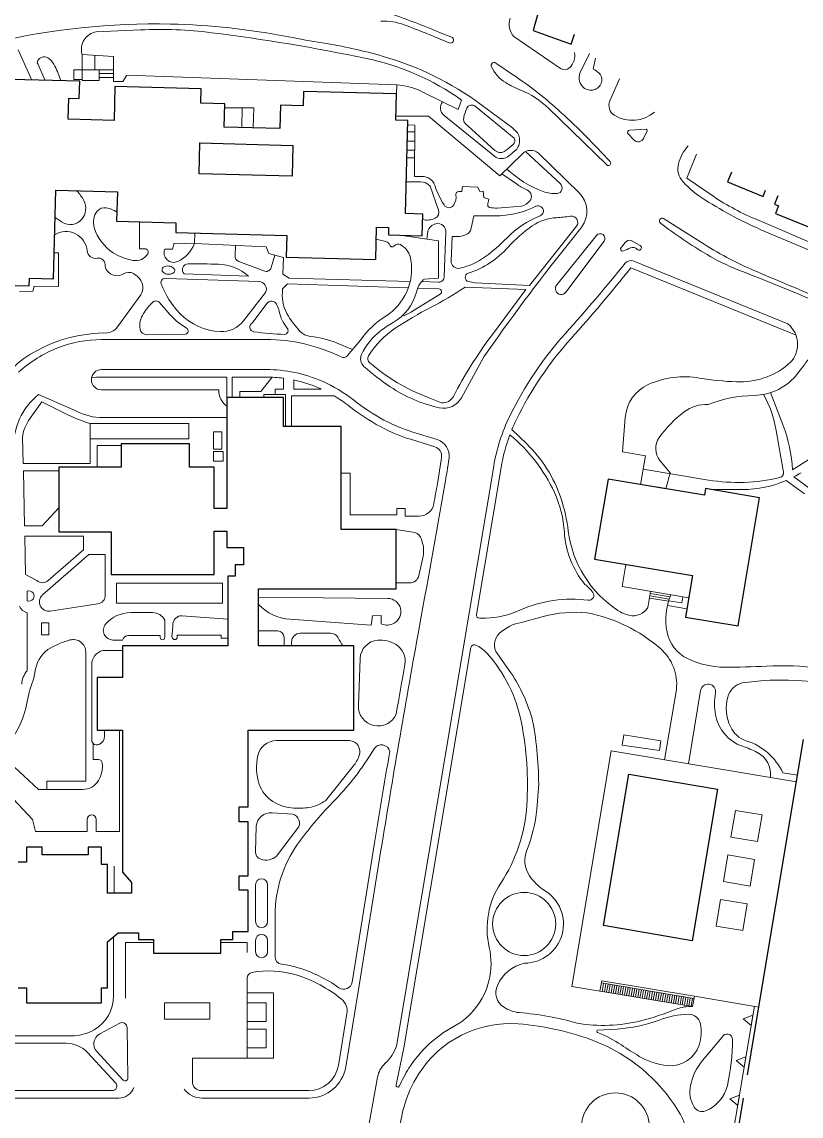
# Model space of a CAD drawing. Header units: feet. Extents: x 2817291 to 2825191, y 230718 to 237492.
# Drawn here: x 2821231 to 2822273, y 234644 to 236108 of the extents above; entities that cross this region are included whole.
import ezdxf

# ---------------------------------------------------------------- set-up
doc = ezdxf.new("R2010")
doc.units = ezdxf.units.FT
doc.layers.add('63', color=7, linetype='Continuous', lineweight=13)

msp = doc.modelspace()

# ---------------------------------------------------------------- linework, layer by layer
at = {"layer": '63', "lineweight": 25}
for p, q in [((2821924.707, 236131.463), (2821914.885, 236096.41)), ((2821914.885, 236096.41), (2821965.822, 236077.873)), ((2821965.822, 236077.873), (2821970.083, 236091.432)), ((2821308.275, 236028.444), (2821148.53, 236032.576)), ((2821307.677, 236005.337), (2821308.275, 236028.444)), ((2821355.339, 236021.195), (2821354.17, 235975.984)), ((2821470.877, 236018.207), (2821355.339, 236021.195)), ((2821470.383, 235999.118), (2821470.877, 236018.207)), ((2821607.514, 236014.673), (2821607.02, 235995.584)), ((2821732.094, 236011.451), (2821607.514, 236014.673)), ((2821731.185, 235976.288), (2821732.094, 236011.451)), ((2821292.884, 235977.569), (2821293.612, 236005.701)), ((2821293.612, 236005.701), (2821307.677, 236005.337)), ((2821502.533, 235998.287), (2821470.383, 235999.118)), ((2821501.728, 235967.141), (2821502.533, 235998.287)), ((2821576.88, 235996.364), (2821576.074, 235965.219)), ((2821607.02, 235995.584), (2821576.88, 235996.364)), ((2821354.17, 235975.984), (2821292.884, 235977.569)), ((2821576.074, 235965.219), (2821501.728, 235967.141)), ((2821747.26, 235975.872), (2821731.185, 235976.288)), ((2821744.038, 235851.291), (2821747.26, 235975.872)), ((2821467.941, 235904.678), (2821469.006, 235945.87)), ((2821469.006, 235945.87), (2821593.587, 235942.648)), ((2821593.587, 235942.648), (2821592.521, 235901.456)), ((2822180.185, 235906.711), (2822174.905, 235893.669)), ((2821592.521, 235901.456), (2821467.941, 235904.678)), ((2822174.905, 235893.669), (2822222.415, 235874.434)), ((2821273.284, 235763.936), (2821276.35, 235882.489)), ((2821276.35, 235882.489), (2821358.734, 235880.358)), ((2821358.734, 235880.358), (2821357.721, 235841.175)), ((2822222.415, 235874.434), (2822225.809, 235882.818)), ((2822242.2, 235875.098), (2822237.675, 235863.92)), ((2822237.675, 235863.92), (2822243.264, 235861.657)), ((2821767.145, 235850.694), (2821744.038, 235851.291)), ((2821766.392, 235821.558), (2821767.145, 235850.694)), ((2822243.264, 235861.657), (2822239.115, 235851.409)), ((2822239.115, 235851.409), (2822308.983, 235823.124)), ((2821357.721, 235841.175), (2821437.09, 235839.123)), ((2821437.09, 235839.123), (2821436.753, 235826.062)), ((2821436.753, 235826.062), (2821585.445, 235822.216)), ((2821585.445, 235822.216), (2821584.692, 235793.081)), ((2821704.249, 235789.989), (2821705.366, 235833.19)), ((2821705.366, 235833.19), (2821721.441, 235832.774)), ((2821721.441, 235832.774), (2821721.181, 235822.727)), ((2821721.181, 235822.727), (2821766.392, 235821.558)), ((2821584.692, 235793.081), (2821704.249, 235789.989)), ((2821240.874, 235754.721), (2821241.134, 235764.768)), ((2821241.134, 235764.768), (2821273.284, 235763.936)), ((2821221.786, 235755.215), (2821240.874, 235754.721)), ((2821505.311, 235605.444), (2821505.311, 235456.701)), ((2821580.688, 235605.444), (2821505.311, 235605.444)), ((2821580.688, 235566.248), (2821580.688, 235605.444)), ((2821658.074, 235566.248), (2821580.688, 235566.248)), ((2821658.074, 235428.561), (2821658.074, 235566.248)), ((2821363.604, 235543.133), (2821363.604, 235511.977)), ((2821455.061, 235543.133), (2821363.604, 235543.133)), ((2821455.061, 235511.977), (2821455.061, 235543.133)), ((2821280.188, 235511.977), (2821280.188, 235425.546)), ((2821363.604, 235511.977), (2821280.188, 235511.977)), ((2821488.226, 235511.977), (2821455.061, 235511.977)), ((2821488.226, 235456.701), (2821488.226, 235511.977)), ((2822015.092, 235495.964), (2821997.159, 235388.914)), ((2822143.949, 235474.379), (2822015.092, 235495.964)), ((2822145.443, 235483.3), (2822143.949, 235474.379)), ((2822217.801, 235471.178), (2822145.443, 235483.3)), ((2822189.075, 235299.7), (2822217.801, 235471.178)), ((2821505.311, 235456.701), (2821488.226, 235456.701)), ((2821280.188, 235425.546), (2821350.539, 235425.546)), ((2821350.539, 235425.546), (2821350.539, 235368.26)), ((2821488.226, 235426.551), (2821505.311, 235426.551)), ((2821488.226, 235368.26), (2821488.226, 235426.551)), ((2821505.311, 235426.551), (2821505.311, 235404.44)), ((2821731.44, 235428.561), (2821658.074, 235428.561)), ((2821731.44, 235349.164), (2821731.44, 235428.561)), ((2821505.311, 235404.44), (2821527.422, 235404.44)), ((2821527.422, 235404.44), (2821527.422, 235381.325)), ((2821516.367, 235381.325), (2821516.367, 235366.25)), ((2821527.422, 235381.325), (2821516.367, 235381.325)), ((2821997.159, 235388.914), (2822127.998, 235366.997)), ((2821350.539, 235368.26), (2821488.226, 235368.26)), ((2821506.316, 235366.25), (2821506.316, 235272.783)), ((2821516.367, 235366.25), (2821506.316, 235366.25)), ((2822127.998, 235366.997), (2822118.7, 235311.489)), ((2821547.522, 235349.164), (2821731.44, 235349.164)), ((2821547.522, 235272.783), (2821547.522, 235349.164)), ((2822118.7, 235311.489), (2822189.075, 235299.7)), ((2821365.614, 235272.783), (2821365.614, 235230.572)), ((2821506.316, 235272.783), (2821365.614, 235272.783)), ((2821675.159, 235272.783), (2821547.522, 235272.783)), ((2821675.159, 235160.221), (2821675.159, 235272.783)), ((2821331.444, 235230.572), (2821331.444, 235160.221)), ((2821365.614, 235230.572), (2821331.444, 235230.572)), ((2821331.444, 235160.221), (2821365.614, 235160.221)), ((2821365.614, 235160.221), (2821365.614, 234970.273)), ((2821533.452, 235160.221), (2821675.159, 235160.221)), ((2821533.452, 235057.709), (2821533.452, 235160.221)), ((2822201.524, 234698.79), (2822276.683, 235147.456)), ((2822008.815, 234898.851), (2822042.688, 235101.057)), ((2822042.688, 235101.057), (2822161.564, 235080.99)), ((2822161.564, 235080.99), (2822127.409, 234878.451)), ((2821521.392, 235057.709), (2821533.452, 235057.709)), ((2821521.392, 235037.609), (2821521.392, 235057.709)), ((2821533.452, 235037.609), (2821521.392, 235037.609)), ((2821533.452, 234965.248), (2821533.452, 235037.609)), ((2821236.972, 235003.439), (2821236.972, 234983.338)), ((2821258.077, 235003.439), (2821236.972, 235003.439)), ((2821258.077, 234993.388), (2821258.077, 235003.439)), ((2821319.383, 235003.439), (2821319.383, 234993.388)), ((2821337.474, 235003.439), (2821319.383, 235003.439)), ((2821337.474, 234980.323), (2821337.474, 235003.439)), ((2821319.383, 234993.388), (2821258.077, 234993.388)), ((2821236.972, 234983.338), (2821225.917, 234983.338)), ((2821345.514, 234980.323), (2821337.474, 234980.323)), ((2821345.514, 234942.133), (2821345.514, 234980.323)), ((2821365.614, 234970.273), (2821377.674, 234956.203)), ((2821377.674, 234956.203), (2821377.674, 234942.133)), ((2821521.392, 234965.248), (2821533.452, 234965.248)), ((2821521.392, 234946.153), (2821521.392, 234965.248)), ((2821377.674, 234942.133), (2821345.514, 234942.133)), ((2821533.452, 234946.153), (2821521.392, 234946.153)), ((2821533.452, 234890.877), (2821533.452, 234946.153)), ((2822127.409, 234878.451), (2822008.815, 234898.851)), ((2821345.514, 234876.806), (2821359.584, 234888.867)), ((2821359.584, 234888.867), (2821386.719, 234888.867)), ((2821386.719, 234888.867), (2821386.719, 234879.821)), ((2821513.352, 234890.877), (2821533.452, 234890.877)), ((2821513.352, 234879.821), (2821513.352, 234890.877)), ((2821345.514, 234815.5), (2821345.514, 234876.806)), ((2821386.719, 234879.821), (2821406.82, 234879.821)), ((2821406.82, 234879.821), (2821406.82, 234861.731)), ((2821497.271, 234879.821), (2821513.352, 234879.821)), ((2821497.271, 234861.731), (2821497.271, 234879.821)), ((2821406.82, 234861.731), (2821497.271, 234861.731)), ((2821225.917, 234815.5), (2821236.972, 234815.5)), ((2821236.972, 234815.5), (2821236.972, 234795.4)), ((2821337.474, 234815.5), (2821345.514, 234815.5)), ((2821337.474, 234795.4), (2821337.474, 234815.5)), ((2821236.972, 234795.4), (2821337.474, 234795.4)), ((2822180.046, 234570.575), (2822196.301, 234667.611))]:
    msp.add_line(p, q, dxfattribs=at)
at = {"layer": '63'}
for p, q in [((2821330.488, 236094.605), (2821389.654, 236097.222)), ((2821806.816, 236086.847), (2821789.731, 236093.882)), ((2821889.131, 236088.412), (2821951.367, 236045.616)), ((2821244.047, 236030.105), (2821226.101, 236070.315)), ((2821311.442, 236064.366), (2821311.442, 236043.631)), ((2821353.588, 236061.749), (2821311.442, 236064.366)), ((2821328.428, 236043.631), (2821328.428, 236063.311)), ((2821353.588, 236028.021), (2821353.588, 236061.749)), ((2821990.307, 236065.71), (2821977.982, 236040.233)), ((2821994.989, 236044.574), (2821998.42, 236059.288)), ((2821262.099, 236029.639), (2821252.047, 236051.671)), ((2821300.288, 236043.631), (2821300.288, 236030.566)), ((2821311.442, 236043.631), (2821300.288, 236043.631)), ((2821311.442, 236029.561), (2821311.442, 236043.631)), ((2821311.442, 236043.631), (2821328.428, 236043.631)), ((2821328.428, 236043.631), (2821353.588, 236043.631)), ((2821334.459, 236043.631), (2821334.459, 236029.561)), ((2821334.459, 236038.606), (2821353.588, 236038.606)), ((2821866.112, 236051.671), (2821887.218, 236037.601)), ((2821300.288, 236030.566), (2821311.442, 236030.566)), ((2821334.459, 236029.561), (2821311.442, 236029.561)), ((2821334.459, 236033.581), (2821353.588, 236033.581)), ((2821366.15, 236028.021), (2821353.588, 236028.021)), ((2821371.418, 236036.453), (2821366.15, 236028.021)), ((2821732.491, 236023.659), (2821371.418, 236036.453)), ((2822030.546, 236031.614), (2822017.57, 236002.17)), ((2821731.327, 235981.799), (2821732.094, 236011.451)), ((2821732.094, 236011.451), (2821732.527, 236023.658)), ((2821763.695, 236015.518), (2821793.753, 236000.853)), ((2821814.351, 235990.803), (2821793.753, 236000.853)), ((2821819.214, 236003.306), (2821814.351, 235990.803)), ((2821889.321, 235952.423), (2821837.45, 235994.874)), ((2821887.218, 235966.245), (2821845.007, 235997.4)), ((2821502.392, 235992.816), (2821541.216, 235992.816)), ((2821525.817, 235992.816), (2821525.137, 235966.536)), ((2821541.216, 235992.816), (2821540.526, 235966.138)), ((2821775.042, 235981.799), (2821731.327, 235981.799)), ((2821870.275, 235901.83), (2821775.042, 235981.799)), ((2821795.709, 235982.662), (2821862.98, 235927.999)), ((2822012.845, 235916.999), (2821935.459, 235992.375)), ((2821756.806, 235969.868), (2821747.113, 235970.193)), ((2821755.996, 235900.958), (2821756.806, 235969.868)), ((2821827.319, 235968.996), (2821863.791, 235935.849)), ((2821891.357, 235962.195), (2821887.218, 235966.245)), ((2821746.864, 235960.564), (2821756.697, 235960.564)), ((2822042.067, 235958.075), (2822049.757, 235949.91)), ((2822065.9, 235964.173), (2822044.063, 235963.047)), ((2822062.453, 235951.887), (2822067.316, 235962.05)), ((2821746.232, 235936.14), (2821756.409, 235936.14)), ((2821756.55, 235948.061), (2821746.54, 235948.061)), ((2821756.29, 235925.963), (2821745.969, 235925.963)), ((2821900.668, 235931.488), (2821870.275, 235901.83)), ((2821904.736, 235934.363), (2821951.323, 235891.072)), ((2821976.466, 235878.936), (2821922.004, 235932.215)), ((2822133.447, 235931.069), (2822120.382, 235898.908)), ((2821745.142, 235894.009), (2821764.1, 235894.009)), ((2821766.532, 235900.958), (2821755.996, 235900.958)), ((2821873.181, 235904.666), (2821893.779, 235890.2)), ((2822120.382, 235898.908), (2822152.542, 235876.798)), ((2821777.068, 235887.874), (2821788.415, 235855.89)), ((2821819.619, 235880.895), (2821815.566, 235880.895)), ((2821820.429, 235887.583), (2821819.619, 235880.895)), ((2821841.097, 235886.711), (2821820.429, 235887.583)), ((2821843.528, 235880.895), (2821841.097, 235886.711)), ((2821847.986, 235881.186), (2821843.528, 235880.895)), ((2821848.797, 235872.754), (2821847.986, 235881.186)), ((2821855.686, 235870.719), (2821848.797, 235872.754)), ((2821854.47, 235864.322), (2821855.686, 235870.719)), ((2821832.181, 235831.756), (2821835.423, 235848.33)), ((2821835.423, 235848.33), (2821863.791, 235848.33)), ((2821899.452, 235861.123), (2821866.627, 235858.797)), ((2821275.407, 235846.024), (2821284.696, 235839.898)), ((2821388.481, 235840.38), (2821388.481, 235804.134)), ((2821909.829, 235755.043), (2821972.737, 235834.35)), ((2822089.226, 235844.638), (2822143.497, 235810.467)), ((2822210.833, 235844.638), (2822443.997, 235745.141)), ((2821461.759, 235811.205), (2821462.126, 235825.406)), ((2821736.503, 235822.331), (2821788.233, 235814.702)), ((2821773.991, 235827.222), (2821772.487, 235817.024)), ((2821795.791, 235767.633), (2821798.282, 235826.294)), ((2821805.03, 235787.851), (2821806.651, 235820.708)), ((2821806.651, 235820.708), (2821813.54, 235820.708)), ((2821999.699, 235822.085), (2821946.494, 235755.85)), ((2822583.694, 235674.79), (2822224.903, 235827.552)), ((2821434.636, 235811.985), (2821432.61, 235803.843)), ((2821461.759, 235811.205), (2821434.636, 235811.985)), ((2821557.766, 235806.664), (2821461.759, 235811.205)), ((2821516.16, 235795.155), (2821516.508, 235808.616)), ((2821561.424, 235797.917), (2821557.766, 235806.664)), ((2821717.85, 235814.022), (2821704.954, 235817.269)), ((2821788.233, 235814.702), (2821788.198, 235764.804)), ((2821958.574, 235746.146), (2822009.83, 235814.487)), ((2822031.94, 235804.437), (2822037.97, 235812.477)), ((2822046.01, 235815.492), (2822058.071, 235808.457)), ((2821279.833, 235798.9), (2821274.192, 235799.046)), ((2821279.833, 235753.832), (2821279.833, 235798.9)), ((2821388.481, 235804.134), (2821395.733, 235804.134)), ((2821432.61, 235803.843), (2821422.074, 235803.843)), ((2821569.196, 235795.624), (2821561.424, 235797.917)), ((2821569.196, 235795.624), (2821564.447, 235779.089)), ((2821580.934, 235792.681), (2821569.196, 235795.624)), ((2821580.198, 235770.248), (2821580.934, 235792.681)), ((2821554.546, 235774.602), (2821520.972, 235787.237)), ((2822045.658, 235778.562), (2822266.552, 235688.539)), ((2822255.65, 235703.835), (2822049.451, 235787.869)), ((2821424.541, 235764.349), (2821548.139, 235760.376)), ((2821447.986, 235770.689), (2821534.076, 235767.775)), ((2821580.198, 235770.248), (2821588.607, 235764.943)), ((2821588.607, 235764.943), (2821750.437, 235760.682)), ((2821765.588, 235760.283), (2821788.377, 235759.682)), ((2821788.198, 235764.804), (2821769.696, 235763.764)), ((2821828.195, 235760.282), (2821837.121, 235758.819)), ((2821227.556, 235746.563), (2821245.387, 235747.726)), ((2821245.387, 235747.726), (2821247.413, 235754.414)), ((2821247.413, 235754.414), (2821279.833, 235753.832)), ((2821556.934, 235745.694), (2821527.293, 235707.78)), ((2821579.404, 235746.084), (2821579.555, 235750.686)), ((2821586.314, 235757.172), (2821579.555, 235750.686)), ((2821747.846, 235751.901), (2821586.314, 235757.172)), ((2821788.716, 235750.568), (2821760.437, 235751.49)), ((2821823.918, 235752.836), (2821904.886, 235749.743)), ((2821837.121, 235758.819), (2821909.829, 235755.043)), ((2821904.886, 235749.743), (2821859.115, 235687.995)), ((2821390.059, 235742.783), (2821358.856, 235699.75)), ((2821415.207, 235732.271), (2821426.311, 235719.247)), ((2821539.032, 235704.837), (2821558.625, 235731.159)), ((2821753.452, 235720.598), (2821790.583, 235743.569)), ((2821450.015, 235689.899), (2821397.971, 235689.268)), ((2821337.474, 235682.83), (2821557.572, 235682.83)), ((2821673.231, 235669.293), (2821652.776, 235678.038)), ((2821666.577, 235661.384), (2821683.993, 235682.085)), ((2821819.018, 235604.948), (2821849.027, 235659.715)), ((2821557.616, 235642.629), (2821337.474, 235642.629)), ((2821505.311, 235632.579), (2821337.474, 235632.579)), ((2821505.311, 235605.444), (2821505.311, 235632.579)), ((2821512.346, 235632.579), (2821512.346, 235605.444)), ((2821557.627, 235632.579), (2821512.346, 235632.579)), ((2821550.537, 235613.484), (2821565.649, 235632.415)), ((2821580.688, 235616.499), (2821580.688, 235631.117)), ((2821594.758, 235616.558), (2821594.758, 235628.709)), ((2821337.474, 235615.494), (2821494.256, 235615.494)), ((2821569.632, 235616.499), (2821580.688, 235616.499)), ((2821569.632, 235609.464), (2821569.632, 235616.499)), ((2821631.426, 235616.558), (2821594.758, 235616.558)), ((2821257.584, 235599.645), (2821239.987, 235574.288)), ((2821303.303, 235587.353), (2821253.218, 235609.279)), ((2821257.584, 235599.645), (2821294.258, 235581.323)), ((2821522.397, 235613.484), (2821550.537, 235613.484)), ((2821522.397, 235605.444), (2821522.397, 235613.484)), ((2821554.557, 235609.464), (2821583.703, 235609.464)), ((2821554.557, 235605.444), (2821554.557, 235609.464)), ((2821583.703, 235609.464), (2821583.703, 235566.248)), ((2821591.743, 235607.454), (2821648.771, 235607.454)), ((2821591.743, 235566.248), (2821591.743, 235607.454)), ((2821792.434, 235598.104), (2821774.241, 235605.161)), ((2822232.472, 235611.746), (2822249.273, 235567.808)), ((2821505.311, 235593.489), (2821505.311, 235578.308)), ((2821322.398, 235570.268), (2821454.056, 235570.268)), ((2821322.398, 235517.002), (2821322.398, 235570.268)), ((2821505.311, 235578.308), (2821339.484, 235578.308)), ((2821454.056, 235570.268), (2821454.056, 235550.168)), ((2822034.453, 235532.463), (2822038.126, 235578.723)), ((2821487.221, 235559.213), (2821498.276, 235559.213)), ((2821487.221, 235536.097), (2821487.221, 235559.213)), ((2821498.276, 235559.213), (2821498.276, 235536.097)), ((2821786.491, 235548.918), (2821753.788, 235558.981)), ((2821886.483, 235562.355), (2821906.313, 235543.133)), ((2822249.389, 235507.667), (2822240.015, 235561.207)), ((2821231.947, 235552.178), (2821232.716, 235517.002)), ((2821454.056, 235550.168), (2821322.398, 235550.168)), ((2821331.444, 235511.977), (2821331.444, 235541.122)), ((2821331.444, 235541.122), (2821363.604, 235541.122)), ((2821783.535, 235539.312), (2821750.833, 235549.375)), ((2822261.782, 235508.648), (2822325.591, 235548.91)), ((2821498.276, 235536.097), (2821487.221, 235536.097)), ((2821487.221, 235533.082), (2821500.286, 235533.082)), ((2821487.221, 235520.017), (2821487.221, 235533.082)), ((2821500.286, 235533.082), (2821500.286, 235520.017)), ((2822065.181, 235527.315), (2822034.453, 235532.463)), ((2822058.705, 235488.658), (2822065.181, 235527.315)), ((2821232.716, 235517.002), (2821322.398, 235517.002)), ((2821500.286, 235520.017), (2821487.221, 235520.017)), ((2821862.109, 235513.439), (2821732.097, 234737.326)), ((2821872.021, 235511.779), (2821839.028, 235314.824)), ((2822084.507, 235521.021), (2822098.041, 235504.488)), ((2821232.935, 235506.952), (2821280.188, 235506.952)), ((2821232.935, 235506.952), (2821234.54, 235433.554)), ((2821658.074, 235504.068), (2821670.006, 235504.068)), ((2821670.006, 235504.068), (2821670.006, 235448.241)), ((2822062.192, 235509.474), (2822149.418, 235494.862)), ((2822098.041, 235504.488), (2822092.406, 235483.013)), ((2822263.659, 235499.067), (2822283.68, 235484.553)), ((2822092.406, 235483.013), (2822058.705, 235488.658)), ((2822152.381, 235482.137), (2822195.174, 235482.102)), ((2822253.356, 235494.123), (2822277.782, 235476.416)), ((2821258.077, 235433.554), (2821280.188, 235457.706)), ((2821732.445, 235456.701), (2821743.5, 235456.701)), ((2821732.445, 235448.241), (2821732.445, 235456.701)), ((2821743.5, 235456.701), (2821743.5, 235446.651)), ((2821670.006, 235448.241), (2821732.445, 235448.241)), ((2821743.5, 235446.651), (2821762.474, 235446.651)), ((2821234.54, 235433.554), (2821258.077, 235433.554)), ((2821756.566, 235424.541), (2821731.44, 235428.561)), ((2821234.846, 235419.535), (2821313.353, 235419.535)), ((2821234.846, 235419.535), (2821235.965, 235368.338)), ((2821313.353, 235419.535), (2821313.353, 235401.425)), ((2821767.063, 235410.051), (2821765.611, 235415.495)), ((2821320.388, 235395.395), (2821258.594, 235341.058)), ((2821313.353, 235401.425), (2821266.117, 235360.22)), ((2821342.499, 235395.395), (2821320.388, 235395.395)), ((2821342.499, 235340.738), (2821342.499, 235395.395)), ((2821761.98, 235366.95), (2821767.41, 235390.704)), ((2822038.79, 235381.94), (2822033.809, 235352.204)), ((2821251.042, 235360.22), (2821235.965, 235368.338)), ((2821357.562, 235356.651), (2821499.281, 235356.651)), ((2821357.562, 235330.069), (2821357.562, 235356.651)), ((2821499.281, 235330.069), (2821499.281, 235356.651)), ((2821731.44, 235357.204), (2821749.756, 235357.204)), ((2822033.809, 235352.204), (2822123.017, 235337.26)), ((2821237.977, 235333.084), (2821237.977, 235346.149)), ((2821547.522, 235337.902), (2821720.366, 235336.437)), ((2822068.486, 235324.377), (2822072.069, 235345.795)), ((2822096.011, 235332.613), (2822070.574, 235336.874)), ((2822096.951, 235335.513), (2822071.072, 235339.848)), ((2822098.002, 235338.394), (2822071.57, 235342.821)), ((2822113.727, 235330.468), (2822115.087, 235338.589)), ((2821268.618, 235319.489), (2821332.445, 235329.063)), ((2821499.281, 235330.069), (2821357.562, 235330.069)), ((2822094.472, 235326.835), (2822120.539, 235322.468)), ((2822096.253, 235333.396), (2822113.727, 235330.468)), ((2821237.977, 235317.004), (2821237.977, 235239.617)), ((2821376.609, 235317.398), (2821405.786, 235317.398)), ((2821421.996, 235307.512), (2821421.996, 235284.251)), ((2821506.316, 235308.676), (2821445.095, 235313.037)), ((2821698.031, 235300.436), (2821589.32, 235308.457)), ((2821700.19, 235313.322), (2821698.031, 235300.436)), ((2821711.425, 235313.478), (2821700.19, 235313.322)), ((2821711.581, 235302.243), (2821711.425, 235313.478)), ((2821843.341, 235309.885), (2821851.275, 235310.129)), ((2821899.442, 235304.401), (2821928.272, 235312.165)), ((2821257.072, 235303.939), (2821257.072, 235287.858)), ((2821267.122, 235303.939), (2821257.072, 235303.939)), ((2821267.122, 235287.858), (2821267.122, 235303.939)), ((2821573.186, 235292.883), (2821547.522, 235292.883)), ((2821257.072, 235287.858), (2821267.122, 235287.858)), ((2821365.667, 235280.762), (2821352.699, 235280.762)), ((2821415.917, 235286.868), (2821373.772, 235286.868)), ((2821415.917, 235284.251), (2821415.917, 235286.868)), ((2821438.611, 235287.45), (2821497.372, 235287.45)), ((2821438.611, 235283.088), (2821438.611, 235287.45)), ((2821497.372, 235287.45), (2821497.372, 235283.088)), ((2821497.372, 235283.088), (2821506.316, 235283.088)), ((2821581.693, 235272.783), (2821581.693, 235284.377)), ((2821591.743, 235278.339), (2821591.743, 235272.783)), ((2821644.004, 235289.868), (2821603.272, 235289.868)), ((2821316.368, 235091.88), (2821316.368, 235264.743)), ((2821339.484, 235266.753), (2821365.614, 235266.753)), ((2821591.743, 235272.783), (2821581.693, 235272.783)), ((2821831.612, 235270.553), (2821741.874, 234734.856)), ((2821683.454, 235256.003), (2821681.089, 235193.22)), ((2821885.168, 235236.892), (2821867.08, 235262.154)), ((2821249.288, 235242.029), (2821247.022, 235229.567)), ((2821324.408, 235145.146), (2821324.408, 235247.658)), ((2822106.558, 235214.678), (2822090.784, 235120.513)), ((2822122.503, 235115.2), (2822138.941, 235213.329)), ((2821341.494, 235160.221), (2821361.594, 235160.221)), ((2821341.494, 235152.181), (2821341.494, 235160.221)), ((2821361.594, 235160.221), (2821361.594, 235024.544)), ((2821669.129, 235146.151), (2821571.643, 235146.151)), ((2822033.964, 235140.222), (2822036.288, 235154.099)), ((2822036.288, 235154.099), (2822085.849, 235145.797)), ((2822085.849, 235145.797), (2822083.69, 235132.911)), ((2821326.418, 235121.026), (2821326.418, 235142.276)), ((2822019.417, 235132.469), (2821966.616, 234817.265)), ((2822267.219, 235090.958), (2822019.417, 235132.469)), ((2822083.69, 235132.911), (2822033.964, 235140.222)), ((2821214.94, 235116.278), (2821253.052, 235080.825)), ((2821333.454, 235121.026), (2821326.418, 235121.026)), ((2821245.012, 235040.624), (2821179.698, 235109.316)), ((2821636.969, 235065.75), (2821674.154, 235111.98)), ((2822248.889, 235103.199), (2822268.713, 235099.878)), ((2821264.107, 235091.88), (2821316.368, 235091.88)), ((2821264.107, 235080.825), (2821264.107, 235091.88)), ((2821253.052, 235080.825), (2821312.348, 235080.825)), ((2821922.249, 235082.487), (2821919.723, 235054.4)), ((2821592.748, 235047.659), (2821565.612, 235049.669)), ((2822185.402, 235052.693), (2822179.424, 235017.01)), ((2822221.085, 235046.716), (2822185.402, 235052.693)), ((2822215.107, 235011.032), (2822221.085, 235046.716)), ((2821249.032, 235024.544), (2821245.012, 235040.624)), ((2821318.378, 235040.624), (2821318.378, 235024.544)), ((2821330.439, 235024.544), (2821330.439, 235040.624)), ((2821544.507, 235031.579), (2821543.502, 234997.408)), ((2821571.643, 234991.378), (2821599.783, 235028.564)), ((2821318.378, 235024.544), (2821249.032, 235024.544)), ((2821361.594, 235024.544), (2821330.439, 235024.544)), ((2822179.424, 235017.01), (2822215.107, 235011.032)), ((2821672.722, 234822.905), (2821701.418, 235001.017)), ((2821682.194, 234818.516), (2821711.34, 234999.418)), ((2822175.439, 234993.221), (2822169.461, 234957.538)), ((2822211.122, 234987.244), (2822175.439, 234993.221)), ((2822205.145, 234951.56), (2822211.122, 234987.244)), ((2821354.559, 234978.313), (2821354.559, 234942.133)), ((2822169.461, 234957.538), (2822205.145, 234951.56)), ((2821543.502, 234953.188), (2821543.502, 234903.942)), ((2821559.582, 234903.942), (2821559.582, 234953.188)), ((2822165.476, 234933.749), (2822159.499, 234898.065)), ((2822201.16, 234927.771), (2822165.476, 234933.749)), ((2822195.182, 234892.088), (2822201.16, 234927.771)), ((2821569.632, 234912.987), (2821569.632, 234856.785)), ((2822159.499, 234898.065), (2822195.182, 234892.088)), ((2821353.708, 234804.445), (2821353.708, 234883.83)), ((2821369.634, 234875.801), (2821406.82, 234875.801)), ((2821369.634, 234801.43), (2821369.634, 234875.801)), ((2821497.271, 234875.801), (2821532.447, 234875.801)), ((2821532.447, 234875.801), (2821532.447, 234862.736)), ((2821543.502, 234878.817), (2821543.502, 234863.741)), ((2821559.582, 234863.741), (2821559.582, 234878.817)), ((2821532.447, 234828.62), (2821532.447, 234721.029)), ((2822006.606, 234824.832), (2822004.282, 234810.956)), ((2822130.507, 234804.077), (2822006.606, 234824.832)), ((2821664.199, 234709.807), (2821682.194, 234818.516)), ((2821966.616, 234817.265), (2822128.182, 234790.2)), ((2822130.009, 234801.103), (2822006.108, 234821.859)), ((2822009.082, 234821.361), (2822007.255, 234810.457)), ((2822012.055, 234820.863), (2822010.229, 234809.959)), ((2822015.029, 234820.364), (2822013.202, 234809.461)), ((2822018.002, 234819.866), (2822016.176, 234808.963)), ((2822020.976, 234819.368), (2822019.15, 234808.465)), ((2822023.95, 234818.87), (2822022.123, 234807.967)), ((2822026.923, 234818.372), (2822025.097, 234807.469)), ((2822029.897, 234817.874), (2822028.07, 234806.97)), ((2822032.871, 234817.376), (2822031.044, 234806.472)), ((2822035.844, 234816.878), (2822034.018, 234805.974)), ((2822038.818, 234816.379), (2822036.991, 234805.476)), ((2822041.791, 234815.881), (2822039.965, 234804.978)), ((2822044.765, 234815.383), (2822042.939, 234804.48)), ((2822047.739, 234814.885), (2822045.912, 234803.982)), ((2822050.712, 234814.387), (2822048.886, 234803.484)), ((2822053.686, 234813.889), (2822051.859, 234802.985)), ((2822056.66, 234813.391), (2822054.833, 234802.487)), ((2822059.633, 234812.892), (2822057.807, 234801.989)), ((2822062.607, 234812.394), (2822060.78, 234801.491)), ((2822065.58, 234811.896), (2822063.754, 234800.993)), ((2822068.554, 234811.398), (2822066.727, 234800.495)), ((2822071.528, 234810.9), (2822069.701, 234799.997)), ((2822074.501, 234810.402), (2822072.675, 234799.499)), ((2822077.475, 234809.904), (2822075.648, 234799)), ((2822080.448, 234809.405), (2822078.622, 234798.502)), ((2822083.422, 234808.907), (2822081.596, 234798.004)), ((2821421.895, 234795.4), (2821421.895, 234773.29)), ((2821482.196, 234795.4), (2821421.895, 234795.4)), ((2821482.196, 234773.29), (2821482.196, 234795.4)), ((2821567.622, 234808.465), (2821532.447, 234808.465)), ((2821532.447, 234795.4), (2821557.572, 234795.4)), ((2821557.572, 234795.4), (2821557.572, 234770.275)), ((2821567.622, 234721.029), (2821567.622, 234808.465)), ((2822086.396, 234808.409), (2822084.569, 234797.506)), ((2822089.369, 234807.911), (2822087.543, 234797.008)), ((2822092.343, 234807.413), (2822090.516, 234796.51)), ((2822095.317, 234806.915), (2822093.49, 234796.012)), ((2822098.29, 234806.417), (2822096.464, 234795.514)), ((2822101.264, 234805.919), (2822099.437, 234795.015)), ((2822104.237, 234805.421), (2822102.411, 234794.517)), ((2822107.211, 234804.922), (2822105.385, 234794.019)), ((2822110.184, 234804.424), (2822108.358, 234793.521)), ((2822113.158, 234803.926), (2822111.332, 234793.023)), ((2822116.132, 234803.428), (2822114.305, 234792.525)), ((2822119.105, 234802.93), (2822117.279, 234792.027)), ((2822122.079, 234802.432), (2822120.252, 234791.528)), ((2822125.053, 234801.934), (2822123.226, 234791.03)), ((2822128.026, 234801.435), (2822126.2, 234790.532)), ((2822128.182, 234790.2), (2822130.507, 234804.077)), ((2822130.507, 234804.077), (2822216.742, 234789.631)), ((2821654.283, 234711.448), (2821665.772, 234780.85)), ((2822210.794, 234790.627), (2822174.929, 234576.527)), ((2821361.863, 234768.023), (2821335.078, 234753.6)), ((2821421.895, 234773.29), (2821482.196, 234773.29)), ((2821557.572, 234770.275), (2821532.447, 234770.275)), ((2822208.79, 234778.662), (2822195.745, 234773.787)), ((2822195.745, 234773.787), (2822206.489, 234764.927)), ((2822206.489, 234764.927), (2822208.79, 234778.662)), ((2821208.831, 234751.179), (2821301.293, 234751.179)), ((2821372.705, 234694.5), (2821371.593, 234762.318)), ((2821532.447, 234760.225), (2821557.572, 234760.225)), ((2821557.572, 234760.225), (2821557.572, 234735.099)), ((2822000.603, 234758.583), (2822027.371, 234760.213)), ((2821290.303, 234741.129), (2821213.585, 234741.129)), ((2822167.617, 234749.169), (2822141.487, 234718.014)), ((2821356.319, 234688.133), (2821318.838, 234728.653)), ((2821331.164, 234730.128), (2821366.444, 234691.989)), ((2821459.081, 234721.029), (2821459.081, 234689.772)), ((2821532.447, 234721.029), (2821459.081, 234721.029)), ((2821557.572, 234735.099), (2821532.447, 234735.099)), ((2821532.447, 234721.029), (2821567.622, 234721.029)), ((2821741.874, 234734.856), (2821731.559, 234685.446)), ((2822199.492, 234723.154), (2822186.447, 234718.28)), ((2822197.191, 234709.42), (2822199.492, 234723.154)), ((2822186.447, 234718.28), (2822197.191, 234709.42)), ((2821706.783, 234695.71), (2821625.588, 234249.655)), ((2821117.381, 234677.813), (2821351.807, 234677.813)), ((2821471.039, 234677.813), (2821614.623, 234677.813)), ((2821034.751, 234667.763), (2821360.589, 234667.763)), ((2821472.146, 234667.763), (2821614.623, 234667.763)), ((2822190.857, 234671.612), (2822177.812, 234666.737)), ((2822177.812, 234666.737), (2822188.556, 234657.877)), ((2822188.556, 234657.877), (2822190.857, 234671.612))]:
    msp.add_line(p, q, dxfattribs=at)
for centre, radius in [((2821902.866, 234900.802), 42.178), ((2822024.905, 234629.572), 45.226)]:
    msp.add_circle(centre, radius, dxfattribs=at)
for centre, radius, start, end in [((2821221.059, 234712.821), 1493.558, 67.61987, 70.30511), ((2821906.066, 236104.721), 23.511, 160.19598, 223.92018), ((2821409.099, 235160.885), 944.282, 88.73563, 103.30755), ((2821414.632, 235532.484), 565.29, 82.90218, 92.5325), ((2821409.5, 235179.064), 926.098, 78.90452, 88.73563), ((2821714.726, 236030.858), 78.172, 69.19243, 92.48288), ((2821077.432, 234353.837), 1872.202, 67.20475, 69.19243), ((2821334.701, 236070.834), 24.142, 100.04962, 195.54001), ((2821170.189, 233569.367), 2543.568, 78.16253, 82.90219), ((2821837.268, 237360.324), 1296.71, 258.90452, 260.93429), ((2821804.378, 236083.574), 4.081, 247.20476, 53.30549), ((2821524.185, 235398.165), 690.269, 74.0081, 80.93428), ((2821257.022, 236053.941), 5.468, 136.55077, 204.52459), ((2821260.636, 236050.517), 10.447, 51.62046, 136.55077), ((2821249.308, 236036.213), 28.693, 25.69916, 51.62046), ((2821621.985, 235724.948), 341.148, 54.68075, 78.16253), ((2821601.288, 235667.2), 410.403, 53.56914, 74.0081), ((2821862.737, 236049.413), 4.061, 33.77713, 205.71264), ((2821948.296, 236062.671), 22.271, 313.96107, 11.15364), ((2821110.715, 235969.516), 182.5, 19.05333, 25.69916), ((2821904.422, 236069.486), 50.328, 205.71264, 238.56256), ((2821956.935, 236053.713), 9.827, 235.48634, 313.96107), ((2821993.186, 236032.878), 16.89, 154.1831, 235.64731), ((2821985.74, 236021.46), 24.896, 45.25845, 68.19149), ((2821994.842, 236030.644), 11.965, 349.24657, 45.25845), ((2821947.172, 236139.418), 132.292, 238.56256, 248.30734), ((2821588.946, 235590.194), 537.717, 47.45352, 56.30993), ((2821992.025, 236031.179), 14.832, 235.64731, 349.24657), ((2821727.877, 235942.105), 81.685, 63.99233, 86.76178), ((2821856.383, 235911.19), 113.331, 45.75385, 68.30734), ((2821803.902, 235992.744), 12.991, 141.37644, 230.90312), ((2821832.788, 235989.178), 7.36, 50.70326, 155.2702), ((2822031.666, 235995.958), 15.403, 156.21717, 238.28786), ((2821831.89, 235977.956), 10.059, 168.01386, 242.97007), ((2821878.755, 235968.006), 57.969, 155.2702, 168.01386), ((2821222.908, 235191.383), 1079.042, 42.54649, 47.45352), ((2822047.407, 236021.434), 45.35, 238.28786, 311.15955), ((2821883.896, 235948.733), 6.561, 309.90762, 34.2236), ((2821878.58, 235949.134), 18.272, 309.21397, 45.6296), ((2822044.215, 235960.099), 2.952, 92.95223, 223.2821), ((2822055.427, 235955.249), 7.789, 223.2821, 334.42726), ((2822065.977, 235962.691), 1.484, 334.42726, 92.95223), ((2821687.718, 236183.295), 312.348, 307.43196, 309.90762), ((2821911.735, 235920.147), 15.846, 49.60496, 134.29817), ((2822166.48, 235902.644), 59.181, 138.15636, 164.95778), ((2821872.341, 235940.511), 15.626, 233.20005, 310.22473), ((2821871.028, 235943.813), 10.761, 227.73449, 307.43196), ((2822248.877, 235495.33), 567.44, 129.21397, 130.22473), ((2821979.23, 236017.593), 145.903, 226.95366, 249.53826), ((2822015.494, 235918.838), 3.225, 214.77313, 42.54649), ((2822134.029, 235911.365), 25.579, 164.95778, 223.11471), ((2821764.1, 235877.236), 16.773, 39.3618, 90), ((2821766.848, 235883.727), 17.234, 18.96395, 91.05219), ((2822224.406, 235995.983), 149.386, 223.11471, 237.66392), ((2821268.801, 235845.402), 50.731, 27.31789, 45.79694), ((2821906.747, 235931.799), 130.694, 198.96395, 211.83168), ((2821815.566, 235876.804), 4.091, 90, 187.88286), ((2821938.999, 235954.585), 78.679, 234.91808, 246.12287), ((2821903.464, 235874.308), 9.112, 319.51568, 66.12288), ((2821943.461, 235921.731), 43.586, 249.53825, 274.47983), ((2821946.288, 235885.653), 7.397, 274.47983, 47.10011), ((2821952.447, 235854.384), 34.347, 322.76908, 45.6296), ((2821293.772, 235858.3), 22.625, 319.7378, 27.31789), ((2821802.193, 235866.893), 7.632, 211.83168, 328.16833), ((2821791.578, 235873.483), 20.126, 328.16833, 7.88286), ((2821857.263, 235862.771), 3.195, 150.96571, 256.10454), ((2821892.179, 235883.941), 23.949, 287.68044, 319.51568), ((2822444.937, 236344.343), 561.683, 237.66392, 246.93714), ((2822345.043, 236156.799), 339.79, 235.49148, 246.73536), ((2821350.859, 235839.596), 24.231, 142.23431, 196.71119), ((2821341.61, 235846.762), 12.53, 79.64593, 142.23431), ((2821337.216, 235822.715), 36.975, 55.73574, 79.64593), ((2821780.22, 235852.983), 8.695, 295.45328, 19.53308), ((2821864.323, 235891.309), 32.593, 256.10454, 274.05343), ((2821863.791, 235971.699), 123.369, 270, 296.32431), ((2821970.878, 235729.799), 127.401, 111.50649, 135.76642), ((2821921.604, 235854.846), 7.004, 291.50649, 116.32431), ((2821295.736, 235856.637), 20.052, 236.59454, 319.7378), ((2821772.986, 235868.182), 25.528, 256.33759, 295.45328), ((2821787.801, 235823.716), 14.248, 101.87822, 165.7569), ((2821787.16, 235826.766), 11.132, 357.56919, 101.87822), ((2822014.885, 235687.734), 178.53, 124.50521, 138.29089), ((2821949.417, 235782.972), 62.962, 93.01468, 124.50521), ((2821937.253, 236013.949), 168.336, 273.01469, 279.40846), ((2820965.366, 236604.459), 1274.082, 321.21919, 322.76908), ((2821966.147, 235839.578), 8.413, 321.57761, 99.40846), ((2822087.412, 235841.492), 3.631, 60.03552, 232.58434), ((2822482.263, 236357.643), 653.492, 232.58434, 239.18671), ((2821289.919, 235798.847), 28.538, 5.36892, 121.96036), ((2821385.733, 235850.066), 60.643, 196.71119, 237.53597), ((2821813.54, 235851.135), 30.428, 270, 291.0752), ((2821820.003, 235834.364), 12.454, 291.0752, 347.91535), ((2822004.638, 235818.118), 6.335, 325.03438, 141.22583), ((2821421.697, 235826.145), 42.758, 294.60512, 339.54845), ((2821716.017, 235806.744), 7.505, 18.12905, 75.86574), ((2821726.378, 235810.136), 3.397, 198.12905, 323.24587), ((2821734.241, 235804.264), 6.416, 59.24114, 143.24587), ((2821722.573, 235784.659), 29.231, 8.86063, 59.24114), ((2821790.157, 235888.024), 122.499, 287.99442, 318.2909), ((2823966.842, 234192.865), 2576.196, 141.21919, 145.29259), ((2821715.186, 235978.74), 229.46, 306.36141, 315.76643), ((2822034.725, 235803.963), 2.825, 170.34079, 295.91942), ((2822099.311, 235671.069), 144.931, 112.00556, 115.91941), ((2822044.35, 235807.692), 7.975, 77.98199, 143.1301), ((2822048.067, 235797.865), 8.172, 42.93682, 112.00557), ((2822056.432, 235805.647), 3.252, 222.93682, 59.74356), ((2822406.758, 236228.588), 494.097, 237.80427, 247.14528), ((2821329.444, 235802.562), 11.162, 185.36892, 281.6845), ((2821333.479, 235783.05), 8.763, 0.97593, 101.6845), ((2821391.725, 235859.484), 71.804, 237.53597, 260.21647), ((2821382.862, 235808.086), 19.648, 260.21647, 327.21379), ((2821395.733, 235799.796), 4.338, 327.21379, 90), ((2821434.106, 235799.047), 12.953, 158.26618, 294.60512), ((2821523.617, 235794.266), 7.51, 173.19998, 249.37753), ((2821796.612, 235868.141), 92.121, 282.64768, 306.36141), ((2822287.556, 236031.19), 273.384, 239.18671, 248.8066), ((2821356.935, 235783.449), 14.697, 180.97592, 216.21184), ((2821422.062, 235776.178), 3.687, 174.05392, 206.61709), ((2821422.062, 235776.178), 3.687, 141.49075, 174.05392), ((2821424.227, 235774.456), 6.452, 117.0216, 141.49075), ((2821425.508, 235771.944), 9.271, 99.09199, 117.0216), ((2821426.12, 235768.116), 13.148, 84.05392, 99.09198), ((2821426.12, 235768.116), 13.148, 69.01586, 84.05392), ((2821427.508, 235771.736), 9.271, 51.08624, 69.01586), ((2821429.279, 235773.929), 6.452, 26.61709, 51.08624), ((2821431.752, 235775.168), 3.687, 354.05392, 26.61709), ((2821453.321, 235776.325), 7.761, 90.61307, 226.57233), ((2821462.173, 234949.16), 834.974, 87.82337, 90.61307), ((2821491.396, 235718.046), 65.532, 49.36203, 87.82337), ((2821557.587, 235781.059), 7.138, 244.77743, 343.97762), ((2821677.054, 235777.563), 75.3, 302.74176, 8.86063), ((2821814.671, 235787.665), 9.643, 178.89161, 282.64768), ((2820276.673, 237199.885), 2259.194, 318.09503, 321.21926), ((2820276.673, 237199.885), 2269.244, 318.09503, 321.21926), ((2822045.658, 235778.562), 10.05, 67.82717, 141.21926), ((2821011.283, 232739.638), 3256.94, 66.97451, 68.80659), ((2821358.183, 235784.363), 16.243, 216.21184, 302.71297), ((2821373.885, 235759.916), 12.812, 59.77813, 122.71296), ((2821363.978, 235742.91), 32.494, 41.16828, 59.77813), ((2821374.9, 235752.46), 17.985, 327.44843, 41.16827), ((2821422.432, 235759.289), 5.482, 67.37166, 200.26347), ((2821424.535, 235777.417), 6.452, 206.61709, 231.08624), ((2821426.306, 235779.61), 9.271, 231.08624, 249.01586), ((2821427.694, 235783.23), 13.148, 249.01586, 264.05392), ((2821427.694, 235783.23), 13.148, 264.05392, 279.09199), ((2821428.307, 235779.402), 9.271, 279.09199, 297.0216), ((2821429.588, 235776.891), 6.452, 297.0216, 321.49075), ((2821431.752, 235775.168), 3.687, 321.49075, 354.05392), ((2821547.812, 235750.205), 10.177, 333.68862, 88.15902), ((2821780.135, 235747.282), 19.51, 122.34852, 147.95104), ((2821788.568, 235766.937), 7.257, 268.49156, 5.50322), ((2821829.815, 235765.929), 5.875, 107.99441, 253.9902), ((2801949.737, 187693.059), 52176.457, 67.02906, 67.14528), ((2821523.685, 235796.67), 113.415, 200.26347, 224.17499), ((2821630.054, 235741.88), 50.825, 175.25572, 212.97659), ((2821694.518, 235762.991), 66.309, 299.87856, 345.35139), ((2821798.428, 235735.83), 41.092, 147.95104, 165.35139), ((2821536.702, 236190.298), 523.322, 297.42363, 303.28698), ((2821788.593, 235746.786), 3.783, 301.74228, 88.13117), ((2821952.373, 235750.797), 7.752, 139.32156, 323.13011), ((2821462.277, 235673.094), 81.926, 133.2735, 147.17033), ((2821410.437, 235728.156), 6.3, 40.7818, 133.2735), ((2821564.805, 235726.558), 7.705, 26.83474, 143.33758), ((2821418.446, 235701.373), 29.763, 147.17033, 188.75197), ((2821506.624, 235787.723), 105.541, 220.4511, 238.39636), ((2821499.621, 235773.29), 79.863, 224.17499, 267.7128), ((2821534.292, 235711.122), 41.9, 12.64938, 26.83474), ((2821628.266, 235732.213), 54.412, 192.64938, 218.70958), ((2822014.032, 235270.364), 513.077, 117.42363, 123.56244), ((2821716.049, 235781.058), 71.094, 288.76703, 301.74228), ((2821497.921, 235730.743), 37.283, 267.7128, 321.98151), ((2821542.041, 235699.419), 6.198, 119.04668, 262.29445), ((2821725.102, 235803.55), 164.126, 212.97659, 221.67149), ((2821784.903, 235609.838), 124.106, 122.74176, 144.39944), ((2821804.367, 235571.792), 154.199, 119.87855, 127.5465), ((2822233.468, 235676.492), 35.209, 309.3331, 50.95004), ((2821344.009, 235495.85), 195.804, 91.22918, 121.48704), ((2821342.533, 235711.586), 20.162, 262.23466, 324.05347), ((2821397.862, 235698.205), 8.938, 188.75197, 270.69544), ((2821449.039, 235694.133), 4.345, 282.97857, 58.39636), ((2821602.792, 236148.418), 459.288, 262.29445, 267.4503), ((2821581.656, 235694.858), 5.32, 277.60773, 38.70958), ((2821619.551, 235709.601), 22.82, 221.67149, 264.99539), ((2821761.857, 235627.099), 84.442, 127.5465, 154.95554), ((2821795.886, 235599.167), 118.49, 123.56244, 148.56417), ((2822357.974, 235318.216), 620.964, 143.45231, 152.31353), ((2822317.431, 235368.497), 482.827, 138.09503, 153.99766), ((2821337.474, 235523.626), 159.204, 90, 111.47779), ((2821558.041, 235456.512), 226.318, 63.79864, 90.11862), ((2821607.516, 235572.172), 115.134, 66.85225, 84.99538), ((2822317.431, 235368.497), 472.776, 138.09503, 153.99766), ((2821310.564, 235550.456), 131.769, 121.48704, 138.44455), ((2821343.405, 235508.55), 175.405, 111.47779, 131.84527), ((2821661.117, 235665.978), 7.135, 243.79864, 319.92474), ((2821697.774, 235657.042), 13.709, 154.95554, 227.97103), ((2821701.043, 235657.14), 7.332, 148.56417, 229.68065), ((2820103.436, 237286.621), 2721.913, 322.71781, 323.31393), ((2821895.391, 235876.295), 308.877, 227.97103, 236.21803), ((2821873.004, 235859.771), 273.094, 229.68065, 248.79881), ((2822190.972, 235728.35), 102.255, 267.60645, 309.3331), ((2821337.474, 235629.061), 13.568, 90, 270), ((2821337.474, 235523.626), 108.953, 90, 97.00936), ((2821558.041, 235456.512), 186.118, 66.29452, 90.1308), ((2821558.041, 235456.512), 176.068, 82.60981, 90.13448), ((2821558.041, 235456.512), 176.068, 66.29452, 77.96321), ((2822117.792, 235514.265), 118.751, 80.38121, 114.31618), ((2822203.052, 236017.35), 391.508, 260.38121, 267.60645), ((2822208.882, 235683.735), 75.755, 270.95771, 322.71781), ((2821521.683, 235615.494), 27.426, 180, 233.35079), ((2821555.79, 235451.385), 181.667, 65.39596, 66.29453), ((2821555.79, 235451.385), 191.717, 51.77796, 66.29452), ((2821831.298, 235780.488), 193.608, 236.21803, 257.4755), ((2822090.548, 235574.56), 52.586, 114.31618, 175.46004), ((2821309.37, 235539.523), 89.549, 128.83361, 182.19207), ((2821555.79, 235451.385), 181.667, 51.77796, 59.21476), ((2821851.367, 235826.7), 286.015, 231.77796, 241.60078), ((2821795.202, 235617.997), 27.157, 257.4755, 331.27956), ((2821793.742, 235614.274), 16.223, 265.37585, 332.31353), ((2822213.061, 235433.759), 174.255, 90.95771, 111.5674), ((2822087.201, 235534.453), 155.139, 9.93033, 28.8546), ((2821339.484, 235655.192), 76.884, 241.92751, 270), ((2821851.367, 235826.7), 296.065, 231.77796, 241.60078), ((2822214.478, 235457.652), 161.244, 127.2942, 144.29609), ((2822146.3, 235547.167), 48.722, 86.81649, 127.2942), ((2821277.877, 235547.993), 46.12, 145.23969, 174.7941), ((2821370.283, 235733.5), 170.111, 243.4539, 253.65064), ((2821816.085, 235761.444), 211.831, 241.60078, 252.89727), ((2822103.022, 235473.083), 244.269, 153.99766, 170.4903), ((2822103.022, 235473.083), 234.219, 153.99766, 157.59523), ((2821816.085, 235761.444), 221.882, 241.60078, 252.89727), ((2822103.022, 235473.083), 234.219, 159.44722, 170.4903), ((2821745.836, 235387.283), 217.353, 24.72386, 50.62949), ((2822068.511, 235498.688), 193.527, 2.95009, 20.92598), ((2821779.802, 235527.18), 22.744, 352.04676, 72.89727), ((2821780.921, 235413.771), 180.16, 18.49455, 45.89253), ((2822104.046, 235537.017), 25.252, 144.29609, 219.30437), ((2821779.802, 235527.18), 12.694, 352.04676, 72.89727), ((2820823.127, 235660.835), 978.66, 349.98317, 352.04676), ((2820823.127, 235660.835), 988.71, 349.98317, 352.04676), ((2822188.788, 235729.882), 238.295, 260.4903, 283.58368), ((2822243.151, 235504.89), 6.828, 283.58368, 23.99843), ((2822195.295, 235628.33), 146.228, 297.87325, 302.25894), ((2779669.345, 242929.827), 42779.523, 349.70831, 349.98317), ((2779669.345, 242929.827), 42769.473, 349.94561, 349.98317), ((2822195.295, 235628.33), 146.228, 269.95262, 293.39428), ((2821808.01, 235415.911), 148.905, 3.49191, 24.72386), ((2821732.612, 235397.613), 231.099, 7.16426, 18.49454), ((2821762.474, 235466.465), 19.814, 270, 349.94561), ((2821753.276, 235412.206), 12.765, 14.93142, 75.06858), ((2822077.441, 235432.352), 121.027, 183.49191, 219.60533), ((2822109.498, 235444.986), 148.752, 187.16426, 236.94742), ((2821728.157, 235399.676), 40.266, 347.125, 14.93142), ((2821749.756, 235369.744), 12.54, 270, 347.125), ((2821258.58, 235368.86), 11.466, 228.9005, 311.09951), ((2821947.621, 235308.838), 59.05, 37.07766, 51.72863), ((2821240.266, 235339.617), 6.922, 250.68814, 109.31186), ((2821266.78, 235331.749), 12.397, 131.3255, 278.53077), ((2821330.693, 235340.738), 11.805, 278.53077, 0), ((2821720.216, 235318.718), 17.719, 300.07526, 89.51443), ((2821989.495, 235340.482), 6.564, 262.63297, 37.07766), ((2822176.922, 235307.974), 84.579, 156.82787, 191.41866), ((2821241.689, 235331.235), 14.707, 200.64645, 255.37913), ((2821594.029, 235372.285), 64.001, 223.39227, 265.78038), ((2821966.691, 235164.106), 171.279, 82.63298, 113.98443), ((2822048.672, 235336.336), 23.143, 255.7005, 328.88663), ((2821376.605, 235272.995), 44.404, 89.99503, 139.23579), ((2821405.786, 235299.166), 18.232, 27.24423, 90), ((2821444.288, 235301.701), 11.364, 85.92511, 177.087), ((2821843.211, 235314.123), 4.241, 170.4903, 271.76687), ((2821847.517, 235431.972), 121.901, 271.76687, 293.98443), ((2821971.803, 235150.525), 167.398, 84.72719, 105.07276), ((2821947.157, 235111.613), 209.463, 48.80152, 78.98286), ((2822055.031, 235361.282), 48.887, 236.94742, 255.7005), ((2821352.699, 235293.603), 12.841, 139.23579, 270), ((2821033.212, 235322.619), 400.243, 354.66641, 357.087), ((2821573.186, 235284.377), 8.507, 0, 90), ((2821719.185, 235320.498), 19.776, 247.38637, 300.07526), ((2821909.654, 235246.666), 58.63, 100.0308, 132.66928), ((2821326.192, 235168.474), 116.529, 105.3921, 119.09257), ((2821299.69, 235264.743), 16.678, 0, 105.3921), ((2821373.772, 235278.436), 8.432, 90, 163.98673), ((2821418.957, 235284.251), 3.039, 180, 0), ((2821435.442, 235285.067), 3.736, 174.6664, 328.01951), ((2821603.272, 235278.339), 11.53, 90, 180), ((2821644.004, 235278.478), 11.39, 28.07249, 90), ((2822245.757, 235599.413), 670.597, 208.07249, 209.14843), ((2821709.092, 235255.038), 25.655, 94.81853, 177.84268), ((2821710.304, 235240.657), 40.086, 57.73479, 94.81853), ((2836189.943, 232666.755), 14665.309, 169.70831, 170.84766), ((2821884.127, 235274.36), 20.966, 132.66928, 215.60372), ((2822143.279, 235301.18), 50.257, 191.41866, 243.8987), ((2821289.314, 235234.751), 40.683, 119.09257, 169.69516), ((2821344.04, 235247.658), 19.631, 103.41967, 180), ((2821717.861, 235252.628), 25.93, 349.8693, 57.73479), ((2821836.09, 235269.803), 4.541, 66.77013, 170.4903), ((2821820.931, 235234.486), 42.974, 42.10343, 66.77013), ((2821709.127, 235133.45), 193.667, 10.85076, 42.10343), ((2822043.113, 235221.227), 63.783, 354.10659, 48.80152), ((2836189.943, 232666.755), 14675.359, 169.8693, 170.13244), ((2822171.345, 235358.465), 114.049, 243.8987, 269.83335), ((2821257.791, 235221.499), 26.849, 137.55946, 179.93953), ((2821700.768, 235115.001), 221.044, 15.1435, 33.46525), ((2822173.829, 236212.445), 968.032, 269.83335, 273.14494), ((2822247.287, 234875.503), 370.926, 71.0803, 93.14494), ((2821383.476, 235173.061), 147.691, 157.50527, 170.11633), ((2822148.853, 235211.669), 10.05, 350.4903, 170.4903), ((2822200.826, 235197.532), 26.562, 103.49034, 165.43551), ((2822246.659, 234868.579), 358.577, 66.77063, 98.34292), ((2822244.604, 235195.629), 87.034, 170.4903, 190.05511), ((2822231.54, 235189.552), 58.296, 165.43551, 205.03221), ((2821111.638, 235220.424), 128.242, 317.6688, 350.11633), ((2821707.467, 235192.195), 26.397, 177.77502, 336.55006), ((2822212.001, 235189.848), 53.923, 190.05511, 251.31434), ((2821467.218, 235087.082), 439.979, 356.43174, 10.85076), ((2821467.218, 235087.082), 455.055, 359.42153, 10.85076), ((2822211.098, 235180.006), 35.734, 205.03221, 251.93762), ((2821329.29, 235152.181), 12.204, 295.05762, 0), ((2821571.642, 235120.397), 25.754, 90, 167.31962), ((2821668.28, 235131.302), 14.873, 339.32162, 86.72612), ((2822174.415, 235067.524), 82.578, 25.59577, 71.93762), ((2821331.317, 235147.845), 7.417, 201.33957, 228.66609), ((2821331.317, 235147.845), 7.417, 228.66609, 295.05762), ((2821358.557, 235344.38), 402.437, 315.58509, 328.66495), ((2836189.943, 232666.755), 14675.359, 170.33104, 170.84766), ((2821711.972, 235129.204), 11.329, 11.99714, 148.66495), ((2822147.459, 234999.009), 147.535, 62.88126, 71.31434), ((2821332.865, 235115.412), 5.644, 5.98069, 84.01931), ((2821615.487, 235110.532), 70.694, 167.31962, 198.70596), ((2821634.088, 235144.208), 51.419, 321.18862, 339.32162), ((2822199.759, 235101.13), 32.8, 352.43459, 62.88126), ((2821300.907, 235112.064), 37.777, 329.48977, 5.98069), ((2821312.348, 235105.322), 24.497, 270, 329.48977), ((2821590.5, 235102.072), 44.314, 198.70596, 237.38813), ((2821597.813, 235113.502), 57.883, 237.38813, 266.9741), ((2821973.522, 234741.848), 458.508, 135.58509, 144.59914), ((2821607.073, 235107.281), 51.172, 278.75072, 305.74733), ((2821692.913, 235073.008), 213.845, 326.6581, 356.43174), ((2821324.408, 235040.624), 6.03, 0, 180), ((2821564.156, 235030.012), 19.712, 85.76361, 175.43899), ((2821590.146, 235035.857), 12.086, 322.88314, 77.56658), ((2821599.936, 235153.65), 98.087, 266.9741, 278.75072), ((2821728.634, 235071.587), 191.86, 337.94894, 354.86043), ((2821732.713, 234912.987), 163.081, 144.59914, 180), ((2821940.622, 234985.719), 36.859, 157.94894, 213.54189), ((2821553.767, 234997.107), 10.269, 178.31532, 251.66872), ((2821557.481, 235008.316), 22.078, 251.66873, 309.89988), ((2821551.542, 234953.188), 8.04, 0, 180), ((2821964.377, 234894.405), 111.103, 146.6581, 193.00541), ((2821964.897, 235001.811), 65.983, 213.54189, 238.16353), ((2821902.866, 234900.802), 52.554, 270.52749, 58.79996), ((2821551.542, 234903.942), 8.04, 180, 0), ((2821551.542, 234878.816), 8.04, 0, 180), ((2821762.514, 234847.781), 96.075, 346.05415, 13.00541), ((2821551.542, 234863.741), 8.04, 180, 0), ((2821579.533, 234856.785), 9.9, 180, 262.81625), ((2821561.235, 234711.608), 126.375, 73.1944, 100.34403), ((2821561.235, 234711.608), 136.425, 73.1944, 82.81625), ((2821546.931, 234664.247), 185.899, 54.45632, 73.1944), ((2821914.247, 234797.714), 51.697, 102.16761, 156.08708), ((2821539.877, 234828.62), 7.43, 100.34403, 180), ((2821546.931, 234664.247), 175.849, 50.61553, 73.1944), ((2821762.7, 234847.735), 95.883, 298.2286, 346.05415), ((2821661.566, 234824.702), 11.299, 234.45632, 350.84766), ((2821888.353, 234809.196), 23.372, 156.08708, 236.31342), ((2821301.657, 234804.445), 52.051, 299.67171, 0), ((2821645.422, 234784.219), 20.628, 350.60047, 50.61553), ((2821901.594, 234829.061), 47.246, 236.31342, 263.36843), ((2821869.023, 234413.523), 369.604, 73.55939, 85.79282), ((2821977.443, 235100.626), 339.261, 283.87032, 292.30487), ((2822125.974, 234659.686), 120.328, 91.70647, 110.72524), ((2822124.449, 234742.275), 48.07, 85.54562, 112.30487), ((2822122.868, 234763.961), 16.008, 11.16491, 91.70647), ((2821364.992, 234762.21), 6.602, 0.93919, 118.30076), ((2821884.366, 234622.094), 145.394, 85.79282, 147.69545), ((2821869.023, 234413.523), 354.529, 68.6468, 85.79282), ((2822008.367, 234975.388), 210.263, 260.4903, 283.87032), ((2822015.753, 234950.991), 191.131, 273.48492, 290.72524), ((2822083.345, 234756.16), 56.293, 342.04669, 11.16491), ((2821296.328, 234813.799), 62.816, 274.53375, 299.67171), ((2821342.213, 234740.348), 15.051, 118.30076, 222.76883), ((2821884.366, 234622.094), 160.469, 118.27086, 147.69545), ((2822001.739, 234757.152), 1.826, 128.44875, 249.40174), ((2821948.046, 234614.291), 150.792, 55.72301, 69.40174), ((2822174.339, 234746.199), 7.349, 359.65134, 156.15915), ((2821290.303, 234702.257), 38.872, 42.76882, 90), ((2821678.62, 234755.986), 56.639, 312.71714, 340.76447), ((2821915.749, 234533.041), 226.202, 31.36232, 68.6468), ((2822282.458, 235104.944), 442.985, 235.72301, 239.39338), ((2822098.707, 234751.183), 40.145, 264.09489, 342.04669), ((2821895.895, 234747.893), 285.798, 347.25609, 359.65134), ((2822104.114, 234803.46), 92.701, 239.39338, 264.09489), ((2821614.622, 234718.014), 40.201, 270, 350.60047), ((2821614.622, 234718.014), 50.251, 270, 350.60047), ((2821739.827, 234689.695), 33.587, 132.71713, 169.68337), ((2821901.964, 234610.967), 181.29, 147.69545, 156.39141), ((2822199.366, 234669.47), 75.541, 140.01311, 168.25417), ((2821369.094, 234694.441), 3.611, 222.76883, 0.93919), ((2821901.964, 234610.967), 166.215, 147.69545, 181.26713), ((2821351.807, 234683.96), 6.146, 270, 42.76882), ((2821360.589, 234689.155), 21.392, 270, 339.98404), ((2821472.146, 234697.913), 30.151, 216.8699, 270), ((2821471.039, 234689.772), 11.959, 180, 270), ((2821733.899, 234684.957), 2.391, 168.20808, 324.57473), ((2822164.861, 234676.645), 40.298, 168.25418, 211.31064), ((2822127.562, 234695.498), 48.279, 291.81946, 347.25609), ((2822003.859, 234586.744), 123.015, 9.50145, 31.36232), ((2822140.937, 234662.093), 12.296, 211.31064, 291.81946)]:
    msp.add_arc(centre, radius, start, end, dxfattribs=at)

doc.saveas('drawing.dxf')
